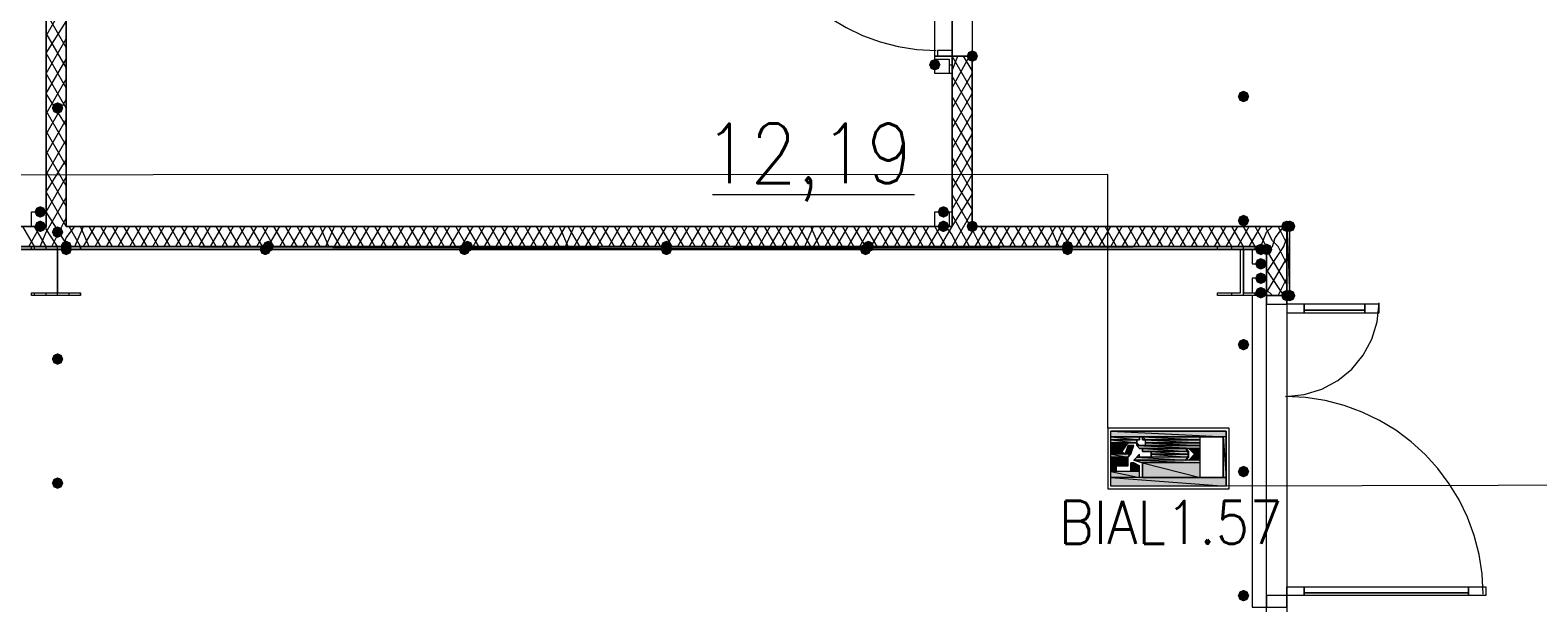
# Model space of a CAD drawing. Header units: millimetres. Extents: x 0 to 420, y 0 to 297.
# Drawn here: x 225.45 to 247.57, y 182.22 to 190.63 of the extents above; entities that cross this region are included whole.
import ezdxf

# ---------------------------------------------------------------- set-up
doc = ezdxf.new("R2010")
doc.units = ezdxf.units.MM
doc.styles.get("Standard").update_dxf_attribs({"font": 'STANDARD'})

msp = doc.modelspace()

# ---------------------------------------------------------------- hatches: boundary and pattern name
for color, points in [(254, [(239.352667, 190.246), (239.327796, 190.186204), (239.268, 190.161333), (239.208204, 190.186204), (239.183333, 190.246), (239.208204, 190.305796), (239.268, 190.330667), (239.327796, 190.305796)]), (7, [(238.802333, 190.119), (238.777462, 190.059204), (238.717667, 190.034333), (238.657871, 190.059204), (238.633, 190.119), (238.657871, 190.178796), (238.717667, 190.203667), (238.777462, 190.178796)]), (7, [(225.933, 189.484), (225.908129, 189.424204), (225.848333, 189.399333), (225.788537, 189.424204), (225.763667, 189.484), (225.788537, 189.543796), (225.848333, 189.568667), (225.908129, 189.543796)]), (7, [(243.332, 189.653333), (243.307129, 189.593537), (243.247333, 189.568667), (243.187537, 189.593537), (243.162667, 189.653333), (243.187537, 189.713129), (243.247333, 189.738), (243.307129, 189.713129)]), (7, [(225.679, 187.96), (225.654129, 187.900204), (225.594333, 187.875333), (225.534538, 187.900204), (225.509667, 187.96), (225.534537, 188.019796), (225.594333, 188.044667), (225.654129, 188.019796)]), (7, [(238.929333, 187.96), (238.904462, 187.900204), (238.844667, 187.875333), (238.784871, 187.900204), (238.76, 187.96), (238.784871, 188.019796), (238.844667, 188.044667), (238.904462, 188.019796)]), (7, [(225.679, 187.748333), (225.654129, 187.688538), (225.594333, 187.663667), (225.534538, 187.688538), (225.509667, 187.748333), (225.534537, 187.808129), (225.594333, 187.833), (225.654129, 187.808129)]), (7, [(238.929333, 187.748333), (238.904462, 187.688538), (238.844667, 187.663667), (238.784871, 187.688538), (238.76, 187.748333), (238.784871, 187.808129), (238.844667, 187.833), (238.904462, 187.808129)]), (254, [(239.352667, 187.748333), (239.327796, 187.688538), (239.268, 187.663667), (239.208204, 187.688538), (239.183333, 187.748333), (239.208204, 187.808129), (239.268, 187.833), (239.327796, 187.808129)]), (254, [(239.352667, 187.748333), (239.327796, 187.688538), (239.268, 187.663667), (239.208204, 187.688538), (239.183333, 187.748333), (239.208204, 187.808129), (239.268, 187.833), (239.327796, 187.808129)]), (7, [(243.332, 187.833), (243.307129, 187.773204), (243.247333, 187.748333), (243.187537, 187.773204), (243.162667, 187.833), (243.187537, 187.892796), (243.247333, 187.917667), (243.307129, 187.892796)]), (254, [(243.967, 187.748333), (243.942129, 187.688538), (243.882333, 187.663667), (243.822538, 187.688538), (243.797667, 187.748333), (243.822537, 187.808129), (243.882333, 187.833), (243.942129, 187.808129)]), (254, [(244.009333, 187.748333), (243.984463, 187.688538), (243.924667, 187.663667), (243.864871, 187.688538), (243.84, 187.748333), (243.864871, 187.808129), (243.924667, 187.833), (243.984462, 187.808129)]), (7, [(225.933, 187.663667), (225.908129, 187.603871), (225.848333, 187.579), (225.788537, 187.603871), (225.763667, 187.663667), (225.788537, 187.723462), (225.848333, 187.748333), (225.908129, 187.723463)]), (254, [(226.06, 187.452), (226.035129, 187.392204), (225.975333, 187.367333), (225.915538, 187.392204), (225.890667, 187.452), (225.915537, 187.511796), (225.975333, 187.536667), (226.035129, 187.511796)]), (254, [(226.06, 187.409667), (226.035129, 187.349871), (225.975333, 187.325), (225.915538, 187.349871), (225.890667, 187.409667), (225.915537, 187.469462), (225.975333, 187.494333), (226.035129, 187.469463)]), (254, [(228.981, 187.409667), (228.956129, 187.349871), (228.896333, 187.325), (228.836538, 187.349871), (228.811667, 187.409667), (228.836537, 187.469462), (228.896333, 187.494333), (228.956129, 187.469463)]), (254, [(229.023333, 187.452), (228.998462, 187.392204), (228.938667, 187.367333), (228.878871, 187.392204), (228.854, 187.452), (228.878871, 187.511796), (228.938667, 187.536667), (228.998462, 187.511796)]), (254, [(231.902, 187.409667), (231.877129, 187.349871), (231.817333, 187.325), (231.757537, 187.349871), (231.732667, 187.409667), (231.757537, 187.469462), (231.817333, 187.494333), (231.877129, 187.469463)]), (254, [(231.944333, 187.452), (231.919463, 187.392204), (231.859667, 187.367333), (231.799871, 187.392204), (231.775, 187.452), (231.799871, 187.511796), (231.859667, 187.536667), (231.919462, 187.511796)]), (254, [(234.865333, 187.452), (234.840462, 187.392204), (234.780667, 187.367333), (234.720871, 187.392204), (234.696, 187.452), (234.720871, 187.511796), (234.780667, 187.536667), (234.840462, 187.511796)]), (254, [(234.865333, 187.409667), (234.840462, 187.349871), (234.780667, 187.325), (234.720871, 187.349871), (234.696, 187.409667), (234.720871, 187.469462), (234.780667, 187.494333), (234.840462, 187.469463)]), (254, [(237.786333, 187.409667), (237.761462, 187.349871), (237.701667, 187.325), (237.641871, 187.349871), (237.617, 187.409667), (237.641871, 187.469462), (237.701667, 187.494333), (237.761462, 187.469463)]), (254, [(237.828667, 187.452), (237.803796, 187.392204), (237.744, 187.367333), (237.684204, 187.392204), (237.659333, 187.452), (237.684204, 187.511796), (237.744, 187.536667), (237.803796, 187.511796)]), (254, [(240.749667, 187.452), (240.724796, 187.392204), (240.665, 187.367333), (240.605204, 187.392204), (240.580333, 187.452), (240.605204, 187.511796), (240.665, 187.536667), (240.724796, 187.511796)]), (254, [(240.749667, 187.409667), (240.724796, 187.349871), (240.665, 187.325), (240.605204, 187.349871), (240.580333, 187.409667), (240.605204, 187.469462), (240.665, 187.494333), (240.724796, 187.469463)]), (7, [(243.586, 187.409667), (243.561129, 187.349871), (243.501333, 187.325), (243.441538, 187.349871), (243.416667, 187.409667), (243.441537, 187.469462), (243.501333, 187.494333), (243.561129, 187.469463)]), (254, [(243.670667, 187.409667), (243.645796, 187.349871), (243.586, 187.325), (243.526204, 187.349871), (243.501333, 187.409667), (243.526204, 187.469462), (243.586, 187.494333), (243.645796, 187.469463)]), (254, [(243.670667, 187.409667), (243.645796, 187.349871), (243.586, 187.325), (243.526204, 187.349871), (243.501333, 187.409667), (243.526204, 187.469462), (243.586, 187.494333), (243.645796, 187.469463)]), (7, [(243.586, 187.198), (243.561129, 187.138204), (243.501333, 187.113333), (243.441538, 187.138204), (243.416667, 187.198), (243.441537, 187.257796), (243.501333, 187.282667), (243.561129, 187.257796)]), (7, [(243.586, 186.986333), (243.561129, 186.926537), (243.501333, 186.901667), (243.441538, 186.926537), (243.416667, 186.986333), (243.441537, 187.046129), (243.501333, 187.071), (243.561129, 187.046129)]), (7, [(243.586, 186.774667), (243.561129, 186.714871), (243.501333, 186.69), (243.441538, 186.714871), (243.416667, 186.774667), (243.441537, 186.834462), (243.501333, 186.859333), (243.561129, 186.834463)]), (254, [(243.967, 186.732333), (243.942129, 186.672537), (243.882333, 186.647667), (243.822538, 186.672537), (243.797667, 186.732333), (243.822537, 186.792129), (243.882333, 186.817), (243.942129, 186.792129)]), (254, [(243.967, 186.732333), (243.942129, 186.672537), (243.882333, 186.647667), (243.822538, 186.672537), (243.797667, 186.732333), (243.822537, 186.792129), (243.882333, 186.817), (243.942129, 186.792129)]), (254, [(244.009333, 186.732333), (243.984463, 186.672537), (243.924667, 186.647667), (243.864871, 186.672537), (243.84, 186.732333), (243.864871, 186.792129), (243.924667, 186.817), (243.984462, 186.792129)]), (7, [(243.332, 186.012667), (243.307129, 185.952871), (243.247333, 185.928), (243.187537, 185.952871), (243.162667, 186.012667), (243.187537, 186.072462), (243.247333, 186.097333), (243.307129, 186.072463)]), (7, [(225.933, 185.801), (225.908129, 185.741204), (225.848333, 185.716333), (225.788537, 185.741204), (225.763667, 185.801), (225.788537, 185.860796), (225.848333, 185.885667), (225.908129, 185.860796)]), (82, [(241.681001, 184.530999), (241.723334, 184.530999)]), (82, [(241.765667, 184.530999), (241.723334, 184.530999)]), (82, [(241.765667, 184.530999), (241.808001, 184.530999)]), (82, [(241.808001, 184.530999), (241.765667, 184.530999)]), (82, [(241.596334, 184.276999), (241.638667, 184.276999)]), (7, [(225.933, 183.980667), (225.908129, 183.920871), (225.848333, 183.896), (225.788537, 183.920871), (225.763667, 183.980667), (225.788537, 184.040462), (225.848333, 184.065333), (225.908129, 184.040463)]), (7, [(243.332, 184.15), (243.307129, 184.090204), (243.247333, 184.065333), (243.187537, 184.090204), (243.162667, 184.15), (243.187537, 184.209796), (243.247333, 184.234667), (243.307129, 184.209796)]), (7, [(243.332, 182.329667), (243.307129, 182.269871), (243.247333, 182.245), (243.187537, 182.269871), (243.162667, 182.329667), (243.187537, 182.389462), (243.247333, 182.414333), (243.307129, 182.389463)])]:
    msp.add_hatch(color=color).paths.add_polyline_path(points, flags=0)
h = msp.add_hatch(color=7)
h.paths.add_polyline_path([(239.268, 190.246), (239.268, 187.748333)], flags=0)
h.paths.add_polyline_path([(239.268, 187.748333), (239.268, 190.246)], flags=0)
h = msp.add_hatch(color=7)
h.paths.add_polyline_path([(243.924667, 187.748333), (243.882333, 187.748333), (243.924667, 186.732333)], flags=0)
h.paths.add_polyline_path([(243.882333, 187.748333), (243.924667, 186.732333), (243.882333, 186.732333)], flags=0)
h = msp.add_hatch(color=7)
h.paths.add_polyline_path([(225.975333, 187.452), (218.609333, 187.452), (225.975333, 187.409667)], flags=0)
h.paths.add_polyline_path([(218.609333, 187.452), (225.975333, 187.409667), (218.609333, 187.409667)], flags=0)
h = msp.add_hatch(color=7)
h.paths.add_polyline_path([(243.586, 187.452), (225.975333, 187.452), (243.586, 187.409667)], flags=0)
h.paths.add_polyline_path([(225.975333, 187.452), (243.586, 187.409667), (225.975333, 187.409667)], flags=0)
h = msp.add_hatch(color=82)
h.paths.add_polyline_path([(242.993334, 184.742666), (241.300001, 184.742666), (242.993334, 184.657999)], flags=0)
h.paths.add_polyline_path([(241.300001, 184.742666), (242.993334, 184.657999), (241.300001, 184.657999)], flags=0)
h = msp.add_hatch(color=82)
h.paths.add_polyline_path([(241.300001, 184.657999), (242.612334, 184.657999)], flags=0)
h.paths.add_polyline_path([(242.612334, 184.657999), (241.300001, 184.657999)], flags=0)
h = msp.add_hatch(color=82)
h.paths.add_polyline_path([(241.300001, 184.657999), (241.765667, 184.657999)], flags=0)
h.paths.add_polyline_path([(241.765667, 184.657999), (241.300001, 184.657999)], flags=0)
h = msp.add_hatch(color=82)
h.paths.add_polyline_path([(241.723334, 184.657999), (241.300001, 184.657999), (241.723334, 184.615666)], flags=0)
h.paths.add_polyline_path([(241.300001, 184.657999), (241.723334, 184.615666), (241.300001, 184.615666)], flags=0)
h = msp.add_hatch(color=82)
h.paths.add_polyline_path([(241.681001, 184.615666), (241.300001, 184.615666)], flags=0)
h.paths.add_polyline_path([(241.681001, 184.615666), (241.300001, 184.615666), (241.723334, 184.615666)], flags=0)
h = msp.add_hatch(color=82)
h.paths.add_polyline_path([(241.300001, 184.615666), (241.681001, 184.615666)], flags=0)
h.paths.add_polyline_path([(241.681001, 184.615666), (241.300001, 184.615666)], flags=0)
h = msp.add_hatch(color=82)
h.paths.add_polyline_path([(241.300001, 184.615666), (241.681001, 184.615666)], flags=0)
h.paths.add_polyline_path([(241.681001, 184.615666), (241.300001, 184.615666)], flags=0)
h.paths.add_polyline_path([(241.681001, 184.615666), (241.300001, 184.615666)], flags=0)
h.paths.add_polyline_path([(241.300001, 184.615666), (241.681001, 184.615666)], flags=0)
h = msp.add_hatch(color=82)
h.paths.add_polyline_path([(241.681001, 184.615666), (241.300001, 184.615666), (241.681001, 184.573333)], flags=0)
h.paths.add_polyline_path([(241.300001, 184.615666), (241.681001, 184.573333), (241.300001, 184.573333)], flags=0)
h = msp.add_hatch(color=82)
h.paths.add_polyline_path([(241.300001, 184.573333), (241.681001, 184.573333)], flags=0)
h.paths.add_polyline_path([(241.681001, 184.573333), (241.300001, 184.573333)], flags=0)
h.paths.add_polyline_path([(241.681001, 184.573333), (241.300001, 184.573333)], flags=0)
h.paths.add_polyline_path([(241.300001, 184.573333), (241.681001, 184.573333)], flags=0)
h = msp.add_hatch(color=82)
h.paths.add_polyline_path([(241.300001, 184.573333), (241.681001, 184.573333)], flags=0)
h.paths.add_polyline_path([(241.681001, 184.573333), (241.300001, 184.573333)], flags=0)
h = msp.add_hatch(color=82)
h.paths.add_polyline_path([(241.554001, 184.573333), (241.300001, 184.573333), (241.469334, 184.446333)], flags=0)
h.paths.add_polyline_path([(241.300001, 184.573333), (241.469334, 184.446333), (241.300001, 184.446333)], flags=0)
h = msp.add_hatch(color=82)
h.paths.add_polyline_path([(241.638667, 184.530999), (241.554001, 184.530999), (241.596334, 184.403999)], flags=0)
h.paths.add_polyline_path([(241.554001, 184.530999), (241.596334, 184.403999), (241.511667, 184.403999)], flags=0)
h = msp.add_hatch(color=82)
h.paths.add_polyline_path([(241.723334, 184.530999), (241.681001, 184.573333)], flags=0)
h.paths.add_polyline_path([(241.681001, 184.573333), (241.723334, 184.530999), (241.681001, 184.530999)], flags=0)
h = msp.add_hatch(color=82)
h.paths.add_polyline_path([(241.681001, 184.573333), (241.681001, 184.530999)], flags=0)
h.paths.add_polyline_path([(241.681001, 184.530999), (241.681001, 184.573333)], flags=0)
h = msp.add_hatch(color=82)
h.paths.add_polyline_path([(241.681001, 184.530999), (241.723334, 184.530999)], flags=0)
h.paths.add_polyline_path([(241.723334, 184.530999), (241.681001, 184.530999)], flags=0)
h = msp.add_hatch(color=82)
h.paths.add_polyline_path([(241.681001, 184.530999), (241.723334, 184.530999)], flags=0)
h.paths.add_polyline_path([(241.723334, 184.530999), (241.681001, 184.530999)], flags=0)
h = msp.add_hatch(color=82)
h.paths.add_polyline_path([(241.681001, 184.530999), (241.723334, 184.530999)], flags=0)
h.paths.add_polyline_path([(241.723334, 184.530999), (241.681001, 184.530999)], flags=0)
h = msp.add_hatch(color=82)
h.paths.add_polyline_path([(242.612334, 184.530999), (241.681001, 184.530999), (242.612334, 184.488666)], flags=0)
h.paths.add_polyline_path([(241.681001, 184.530999), (242.612334, 184.488666), (241.723334, 184.488666)], flags=0)
h = msp.add_hatch(color=82)
h.paths.add_polyline_path([(241.723334, 184.657999), (241.723334, 184.615666)], flags=0)
h.paths.add_polyline_path([(241.723334, 184.615666), (241.723334, 184.657999)], flags=0)
h = msp.add_hatch(color=82)
h.paths.add_polyline_path([(241.765667, 184.657999), (242.612334, 184.657999)], flags=0)
h.paths.add_polyline_path([(242.612334, 184.657999), (241.765667, 184.657999)], flags=0)
h = msp.add_hatch(color=82)
h.paths.add_polyline_path([(241.765667, 184.657999), (242.612334, 184.657999)], flags=0)
h.paths.add_polyline_path([(242.612334, 184.657999), (241.765667, 184.657999)], flags=0)
h = msp.add_hatch(color=82)
h.paths.add_polyline_path([(242.612334, 184.657999), (241.765667, 184.657999), (242.612334, 184.615666)], flags=0)
h.paths.add_polyline_path([(241.765667, 184.657999), (242.612334, 184.615666), (241.765667, 184.615666)], flags=0)
h = msp.add_hatch(color=82)
h.paths.add_polyline_path([(242.612334, 184.530999), (241.808001, 184.530999)], flags=0)
h.paths.add_polyline_path([(241.808001, 184.530999), (242.612334, 184.530999), (241.765667, 184.530999)], flags=0)
h = msp.add_hatch(color=82)
h.paths.add_polyline_path([(241.765667, 184.530999), (242.612334, 184.530999)], flags=0)
h.paths.add_polyline_path([(242.612334, 184.530999), (241.765667, 184.530999)], flags=0)
h = msp.add_hatch(color=82)
h.paths.add_polyline_path([(241.765667, 184.488666), (242.612334, 184.488666)], flags=0)
h.paths.add_polyline_path([(242.612334, 184.488666), (241.765667, 184.488666)], flags=0)
h = msp.add_hatch(color=82)
h.paths.add_polyline_path([(242.400667, 184.488666), (241.765667, 184.488666), (242.443001, 184.446333)], flags=0)
h.paths.add_polyline_path([(241.765667, 184.488666), (242.443001, 184.446333), (241.765667, 184.446333)], flags=0)
h = msp.add_hatch(color=82)
h.paths.add_polyline_path([(241.808001, 184.615666), (242.612334, 184.615666)], flags=0)
h.paths.add_polyline_path([(242.612334, 184.615666), (241.808001, 184.615666)], flags=0)
h = msp.add_hatch(color=82)
h.paths.add_polyline_path([(241.808001, 184.615666), (242.612334, 184.615666)], flags=0)
h.paths.add_polyline_path([(242.612334, 184.615666), (241.808001, 184.615666)], flags=0)
h = msp.add_hatch(color=82)
h.paths.add_polyline_path([(241.808001, 184.615666), (242.612334, 184.615666)], flags=0)
h.paths.add_polyline_path([(242.612334, 184.615666), (241.808001, 184.615666)], flags=0)
h = msp.add_hatch(color=82)
h.paths.add_polyline_path([(242.612334, 184.615666), (241.808001, 184.615666), (242.612334, 184.573333)], flags=0)
h.paths.add_polyline_path([(241.808001, 184.615666), (242.612334, 184.573333), (241.808001, 184.573333)], flags=0)
h = msp.add_hatch(color=82)
h.paths.add_polyline_path([(241.808001, 184.573333), (242.612334, 184.573333)], flags=0)
h.paths.add_polyline_path([(242.612334, 184.573333), (241.808001, 184.573333)], flags=0)
h = msp.add_hatch(color=82)
h.paths.add_polyline_path([(241.808001, 184.573333), (242.612334, 184.573333)], flags=0)
h.paths.add_polyline_path([(242.612334, 184.573333), (241.808001, 184.573333)], flags=0)
h = msp.add_hatch(color=82)
h.paths.add_polyline_path([(241.808001, 184.573333), (242.612334, 184.573333)], flags=0)
h.paths.add_polyline_path([(242.612334, 184.573333), (241.808001, 184.573333)], flags=0)
h = msp.add_hatch(color=82)
h.paths.add_polyline_path([(241.808001, 184.573333), (242.612334, 184.573333)], flags=0)
h.paths.add_polyline_path([(242.612334, 184.573333), (241.808001, 184.573333)], flags=0)
h = msp.add_hatch(color=82)
h.paths.add_polyline_path([(241.808001, 184.573333), (242.612334, 184.573333)], flags=0)
h.paths.add_polyline_path([(242.612334, 184.573333), (241.808001, 184.573333)], flags=0)
h = msp.add_hatch(color=82)
h.paths.add_polyline_path([(242.612334, 184.573333), (241.808001, 184.573333), (242.612334, 184.530999)], flags=0)
h.paths.add_polyline_path([(241.808001, 184.573333), (242.612334, 184.530999), (241.808001, 184.530999)], flags=0)
h = msp.add_hatch(color=82)
h.paths.add_polyline_path([(241.808001, 184.530999), (242.612334, 184.530999)], flags=0)
h.paths.add_polyline_path([(242.612334, 184.530999), (241.808001, 184.530999)], flags=0)
h = msp.add_hatch(color=82)
h.paths.add_polyline_path([(241.808001, 184.530999), (242.612334, 184.530999)], flags=0)
h.paths.add_polyline_path([(242.612334, 184.530999), (241.808001, 184.530999)], flags=0)
h = msp.add_hatch(color=82)
h.paths.add_polyline_path([(241.808001, 184.530999), (242.612334, 184.530999)], flags=0)
h.paths.add_polyline_path([(242.612334, 184.530999), (241.808001, 184.530999)], flags=0)
h = msp.add_hatch(color=82)
h.paths.add_polyline_path([(242.612334, 184.488666), (242.443001, 184.488666), (242.612334, 184.403999)], flags=0)
h.paths.add_polyline_path([(242.443001, 184.488666), (242.612334, 184.403999), (242.527667, 184.403999)], flags=0)
h = msp.add_hatch(color=82)
h.paths.add_polyline_path([(242.993334, 184.657999), (242.951001, 184.657999), (242.993334, 184.065333)], flags=0)
h.paths.add_polyline_path([(242.951001, 184.657999), (242.993334, 184.065333), (242.951001, 184.065333)], flags=0)
h = msp.add_hatch(color=82)
h.paths.add_polyline_path([(241.469334, 184.446333), (241.300001, 184.446333), (241.511667, 184.403999)], flags=0)
h.paths.add_polyline_path([(241.300001, 184.446333), (241.511667, 184.403999), (241.300001, 184.403999)], flags=0)
h = msp.add_hatch(color=82)
h.paths.add_polyline_path([(241.596334, 184.403999), (241.300001, 184.403999), (241.554001, 184.361666)], flags=0)
h.paths.add_polyline_path([(241.300001, 184.403999), (241.554001, 184.361666), (241.300001, 184.361666)], flags=0)
h = msp.add_hatch(color=82)
h.paths.add_polyline_path([(241.554001, 184.361666), (241.300001, 184.361666), (241.554001, 184.234666)], flags=0)
h.paths.add_polyline_path([(241.300001, 184.361666), (241.554001, 184.234666), (241.300001, 184.234666)], flags=0)
h = msp.add_hatch(color=82)
h.paths.add_polyline_path([(241.638667, 184.276999), (241.596334, 184.276999), (241.723334, 184.234666)], flags=0)
h.paths.add_polyline_path([(241.596334, 184.276999), (241.723334, 184.234666), (241.596334, 184.234666)], flags=0)
h = msp.add_hatch(color=82)
h.paths.add_polyline_path([(242.443001, 184.361666), (241.681001, 184.361666), (242.400667, 184.319333)], flags=0)
h.paths.add_polyline_path([(241.681001, 184.361666), (242.400667, 184.319333), (241.638667, 184.319333)], flags=0)
h = msp.add_hatch(color=82)
h.paths.add_polyline_path([(242.612334, 184.319333), (241.638667, 184.319333), (242.612334, 184.276999)], flags=0)
h.paths.add_polyline_path([(241.638667, 184.319333), (242.612334, 184.276999), (241.765667, 184.276999)], flags=0)
h = msp.add_hatch(color=82)
h.paths.add_polyline_path([(242.612334, 184.276999), (241.765667, 184.276999), (242.612334, 184.065333)], flags=0)
h.paths.add_polyline_path([(241.765667, 184.276999), (242.612334, 184.065333), (241.765667, 184.065333)], flags=0)
h = msp.add_hatch(color=82)
h.paths.add_polyline_path([(242.443001, 184.446333), (241.892667, 184.446333), (242.443001, 184.403999)], flags=0)
h.paths.add_polyline_path([(241.892667, 184.446333), (242.443001, 184.403999), (241.892667, 184.403999)], flags=0)
h = msp.add_hatch(color=82)
h.paths.add_polyline_path([(241.892667, 184.403999), (241.935001, 184.403999)], flags=0)
h.paths.add_polyline_path([(241.935001, 184.403999), (241.892667, 184.403999)], flags=0)
h = msp.add_hatch(color=82)
h.paths.add_polyline_path([(242.443001, 184.403999), (241.892667, 184.403999), (242.443001, 184.361666)], flags=0)
h.paths.add_polyline_path([(241.892667, 184.403999), (242.443001, 184.361666), (241.892667, 184.361666)], flags=0)
h = msp.add_hatch(color=82)
h.paths.add_polyline_path([(242.612334, 184.403999), (242.527667, 184.403999), (242.612334, 184.319333)], flags=0)
h.paths.add_polyline_path([(242.527667, 184.403999), (242.612334, 184.319333), (242.443001, 184.319333)], flags=0)
h = msp.add_hatch(color=82)
h.paths.add_polyline_path([(241.384667, 184.234666), (241.300001, 184.234666), (241.384667, 184.149999)], flags=0)
h.paths.add_polyline_path([(241.300001, 184.234666), (241.384667, 184.149999), (241.300001, 184.149999)], flags=0)
h = msp.add_hatch(color=82)
h.paths.add_polyline_path([(241.723334, 184.149999), (241.300001, 184.149999), (241.723334, 184.065333)], flags=0)
h.paths.add_polyline_path([(241.300001, 184.149999), (241.723334, 184.065333), (241.300001, 184.065333)], flags=0)
h = msp.add_hatch(color=82)
h.paths.add_polyline_path([(242.993334, 184.065333), (241.300001, 184.065333), (242.993334, 183.938333)], flags=0)
h.paths.add_polyline_path([(241.300001, 184.065333), (242.993334, 183.938333), (241.300001, 183.938333)], flags=0)
h = msp.add_hatch(color=82)
h.paths.add_polyline_path([(241.723334, 184.234666), (241.596334, 184.234666), (241.723334, 184.149999)], flags=0)
h.paths.add_polyline_path([(241.596334, 184.234666), (241.723334, 184.149999), (241.596334, 184.149999)], flags=0)
h = msp.add_hatch(color=82)
h.paths.add_polyline_path([(241.765667, 184.065333), (242.993334, 184.065333)], flags=0)
h.paths.add_polyline_path([(242.993334, 184.065333), (241.765667, 184.065333)], flags=0)

# ---------------------------------------------------------------- linework, layer by layer
at = {"color": 43, "lineweight": 0}
msp.add_lwpolyline([(208.576333, 187.748333), (225.679, 187.748333), (225.679, 222.25), (208.576333, 222.25)], close=True, dxfattribs=at)
at = {"color": 7, "lineweight": 0}
for points in [[(225.975333, 187.748333), (225.975333, 204.131333), (225.679, 204.131333), (225.679, 187.748333)], [(235.966, 193.1035), (235.980316, 192.819991), (236.022334, 192.544673), (236.09066, 192.278939), (236.183901, 192.024182), (236.300663, 191.781796), (236.439552, 191.553176), (236.599176, 191.339714), (236.778139, 191.142805), (236.975048, 190.963842), (237.188509, 190.804219), (237.41713, 190.66533), (237.659515, 190.548568), (237.914272, 190.455326), (238.180006, 190.387), (238.455325, 190.344982), (238.738833, 190.330667)], [(238.844667, 190.246), (238.717667, 190.246), (238.717667, 191.685333)], [(238.971667, 191.685333), (238.971667, 190.246), (238.844667, 190.246)], [(225.679, 190.542333), (225.975333, 191.050333)], [(225.975333, 190.373), (225.679, 190.881)], [(225.679, 190.288333), (225.975333, 190.754)], [(225.975333, 190.076667), (225.679, 190.584667)], [(225.679, 189.992), (225.975333, 190.5)], [(225.975333, 189.780333), (225.679, 190.288333)], [(238.971667, 190.034333), (239.056333, 190.246)], [(238.971667, 189.780333), (239.225667, 190.246)], [(239.268, 189.738), (238.971667, 190.246)], [(238.971667, 190.246), (239.268, 190.246)], [(239.268, 190.246), (238.971667, 190.246)], [(238.971667, 190.246), (238.971667, 187.748333)], [(239.268, 190.034333), (239.141, 190.246)], [(239.268, 190.246), (239.268, 187.748333), (239.268, 190.246), (239.268, 187.748333)], [(239.268, 187.748333), (239.268, 190.246)], [(225.679, 189.695667), (225.975333, 190.203667)], [(238.929333, 190.119), (238.971667, 190.119)], [(225.975333, 189.484), (225.679, 189.992)], [(225.679, 189.399333), (225.975333, 189.907333)], [(238.971667, 189.484), (239.268, 189.992)], [(239.268, 189.441667), (238.971667, 189.949667)], [(225.975333, 189.23), (225.679, 189.695667)], [(225.679, 189.103), (225.975333, 189.611)], [(238.971667, 189.187667), (239.268, 189.695667)], [(239.268, 189.145333), (238.971667, 189.653333)], [(225.975333, 188.933667), (225.679, 189.441667)], [(238.971667, 188.891333), (239.268, 189.399333)], [(239.268, 188.849), (238.971667, 189.357)], [(225.679, 188.806667), (225.975333, 189.314667)], [(225.975333, 188.637333), (225.679, 189.145333)], [(225.679, 188.510333), (225.975333, 189.018333)], [(238.971667, 188.595), (239.268, 189.103)], [(239.268, 188.552667), (238.971667, 189.060667)], [(225.975333, 188.341), (225.679, 188.849)], [(225.679, 188.256333), (225.975333, 188.722)], [(238.971667, 188.298667), (239.268, 188.806667)], [(239.268, 188.256333), (238.971667, 188.764333)], [(225.975333, 188.044667), (225.679, 188.552667)], [(225.679, 187.96), (225.975333, 188.468)], [(238.971667, 188.002333), (239.268, 188.510333)], [(239.268, 188.002333), (238.971667, 188.468)], [(225.975333, 187.748333), (225.679, 188.256333)], [(225.679, 187.663667), (225.975333, 188.171667)], [(235.458, 188.214), (238.421333, 188.214)], [(238.971667, 187.748333), (239.268, 188.214)], [(239.268, 187.706), (238.971667, 188.214)], [(225.975333, 187.494333), (225.679, 187.96)], [(225.763667, 187.452), (225.975333, 187.875333)], [(238.971667, 187.452), (239.268, 187.96)], [(239.225667, 187.452), (238.971667, 187.917667)], [(225.679, 187.748333), (218.609333, 187.748333)], [(225.509667, 187.452), (225.340333, 187.748333)], [(225.425, 187.452), (225.594333, 187.748333)], [(225.679, 187.452), (225.509667, 187.748333)], [(225.594333, 187.452), (225.679, 187.663667)], [(225.679, 187.706), (225.679, 187.748333)], [(225.848333, 187.452), (225.679, 187.706)], [(225.933, 187.452), (225.975333, 187.579)], [(225.975333, 187.579), (226.102333, 187.748333)], [(238.971667, 187.748333), (225.975333, 187.748333)], [(226.187, 187.452), (226.017667, 187.748333)], [(226.102333, 187.452), (226.229333, 187.748333)], [(226.314, 187.452), (226.187, 187.748333)], [(226.229333, 187.452), (226.398667, 187.748333)], [(226.483333, 187.452), (226.314, 187.748333)], [(226.398667, 187.452), (226.568, 187.748333)], [(226.652667, 187.452), (226.483333, 187.748333)], [(226.568, 187.452), (226.737333, 187.748333)], [(226.822, 187.452), (226.652667, 187.748333)], [(226.737333, 187.452), (226.906667, 187.748333)], [(226.991333, 187.452), (226.822, 187.748333)], [(226.906667, 187.452), (227.076, 187.748333)], [(227.160667, 187.452), (226.991333, 187.748333)], [(227.076, 187.452), (227.245333, 187.748333)], [(227.33, 187.452), (227.160667, 187.748333)], [(227.245333, 187.452), (227.414667, 187.748333)], [(227.499333, 187.452), (227.33, 187.748333)], [(227.414667, 187.452), (227.584, 187.748333)], [(227.668667, 187.452), (227.499333, 187.748333)], [(227.584, 187.452), (227.753333, 187.748333)], [(227.838, 187.452), (227.668667, 187.748333)], [(227.753333, 187.452), (227.922667, 187.748333)], [(228.007333, 187.452), (227.838, 187.748333)], [(227.922667, 187.452), (228.092, 187.748333)], [(228.176667, 187.452), (228.007333, 187.748333)], [(228.092, 187.452), (228.261333, 187.748333)], [(228.346, 187.452), (228.176667, 187.748333)], [(228.261333, 187.452), (228.430667, 187.748333)], [(228.515333, 187.452), (228.346, 187.748333)], [(228.430667, 187.452), (228.6, 187.748333)], [(228.684667, 187.452), (228.515333, 187.748333)], [(228.6, 187.452), (228.769333, 187.748333)], [(228.854, 187.452), (228.684667, 187.748333)], [(228.769333, 187.452), (228.938667, 187.748333)], [(229.023333, 187.452), (228.854, 187.748333)], [(228.938667, 187.452), (229.108, 187.748333)], [(229.192667, 187.452), (229.023333, 187.748333)], [(229.108, 187.452), (229.277333, 187.748333)], [(229.362, 187.452), (229.192667, 187.748333)], [(229.277333, 187.452), (229.446667, 187.748333)], [(229.531333, 187.452), (229.362, 187.748333)], [(229.446667, 187.452), (229.616, 187.748333)], [(229.700667, 187.452), (229.531333, 187.748333)], [(229.616, 187.452), (229.785333, 187.748333)], [(229.827667, 187.452), (229.700667, 187.748333)], [(229.785333, 187.452), (229.912333, 187.748333)], [(229.997, 187.452), (229.827667, 187.748333)], [(229.912333, 187.452), (230.081667, 187.748333)], [(230.166333, 187.452), (229.997, 187.748333)], [(230.081667, 187.452), (230.251, 187.748333)], [(230.335667, 187.452), (230.166333, 187.748333)], [(230.251, 187.452), (230.420333, 187.748333)], [(230.505, 187.452), (230.335667, 187.748333)], [(230.420333, 187.452), (230.589667, 187.748333)], [(230.674333, 187.452), (230.505, 187.748333)], [(230.589667, 187.452), (230.759, 187.748333)], [(230.843667, 187.452), (230.674333, 187.748333)], [(230.759, 187.452), (230.928333, 187.748333)], [(231.013, 187.452), (230.843667, 187.748333)], [(230.928333, 187.452), (231.097667, 187.748333)], [(231.182333, 187.452), (231.013, 187.748333)], [(231.097667, 187.452), (231.267, 187.748333)], [(231.351667, 187.452), (231.182333, 187.748333)], [(231.267, 187.452), (231.436333, 187.748333)], [(231.521, 187.452), (231.351667, 187.748333)], [(231.436333, 187.452), (231.605667, 187.748333)], [(231.690333, 187.452), (231.521, 187.748333)], [(231.605667, 187.452), (231.775, 187.748333)], [(231.859667, 187.452), (231.690333, 187.748333)], [(231.775, 187.452), (231.944333, 187.748333)], [(232.029, 187.452), (231.859667, 187.748333)], [(231.944333, 187.452), (232.113667, 187.748333)], [(232.198333, 187.452), (232.029, 187.748333)], [(232.113667, 187.452), (232.283, 187.748333)], [(232.367667, 187.452), (232.198333, 187.748333)], [(232.283, 187.452), (232.452333, 187.748333)], [(232.537, 187.452), (232.367667, 187.748333)], [(232.452333, 187.452), (232.621667, 187.748333)], [(232.706333, 187.452), (232.537, 187.748333)], [(232.621667, 187.452), (232.791, 187.748333)], [(232.875667, 187.452), (232.706333, 187.748333)], [(232.791, 187.452), (232.960333, 187.748333)], [(233.045, 187.452), (232.875667, 187.748333)], [(232.960333, 187.452), (233.129667, 187.748333)], [(233.214333, 187.452), (233.045, 187.748333)], [(233.129667, 187.452), (233.299, 187.748333)], [(233.341333, 187.452), (233.214333, 187.748333)], [(233.299, 187.452), (233.426, 187.748333)], [(233.510667, 187.452), (233.341333, 187.748333)], [(233.426, 187.452), (233.595333, 187.748333)], [(233.68, 187.452), (233.510667, 187.748333)], [(233.595333, 187.452), (233.764667, 187.748333)], [(233.849333, 187.452), (233.68, 187.748333)], [(233.764667, 187.452), (233.934, 187.748333)], [(234.018667, 187.452), (233.849333, 187.748333)], [(233.934, 187.452), (234.103333, 187.748333)], [(234.188, 187.452), (234.018667, 187.748333)], [(234.103333, 187.452), (234.272667, 187.748333)], [(234.357333, 187.452), (234.188, 187.748333)], [(234.272667, 187.452), (234.442, 187.748333)], [(234.526667, 187.452), (234.357333, 187.748333)], [(234.442, 187.452), (234.611333, 187.748333)], [(234.696, 187.452), (234.526667, 187.748333)], [(234.611333, 187.452), (234.780667, 187.748333)], [(234.865333, 187.452), (234.696, 187.748333)], [(234.780667, 187.452), (234.95, 187.748333)], [(235.034667, 187.452), (234.865333, 187.748333)], [(234.95, 187.452), (235.119333, 187.748333)], [(235.204, 187.452), (235.034667, 187.748333)], [(235.119333, 187.452), (235.288667, 187.748333)], [(235.373333, 187.452), (235.204, 187.748333)], [(235.288667, 187.452), (235.458, 187.748333)], [(235.542667, 187.452), (235.373333, 187.748333)], [(235.458, 187.452), (235.627333, 187.748333)], [(235.712, 187.452), (235.542667, 187.748333)], [(235.627333, 187.452), (235.796667, 187.748333)], [(235.881333, 187.452), (235.712, 187.748333)], [(235.796667, 187.452), (235.966, 187.748333)], [(236.050667, 187.452), (235.881333, 187.748333)], [(235.966, 187.452), (236.135333, 187.748333)], [(236.22, 187.452), (236.050667, 187.748333)], [(236.135333, 187.452), (236.304667, 187.748333)], [(236.389333, 187.452), (236.22, 187.748333)], [(236.304667, 187.452), (236.474, 187.748333)], [(236.558667, 187.452), (236.389333, 187.748333)], [(236.474, 187.452), (236.643333, 187.748333)], [(236.728, 187.452), (236.558667, 187.748333)], [(236.643333, 187.452), (236.812667, 187.748333)], [(236.897333, 187.452), (236.728, 187.748333)], [(236.812667, 187.452), (236.939667, 187.748333)], [(237.024333, 187.452), (236.897333, 187.748333)], [(236.939667, 187.452), (237.109, 187.748333)], [(237.193667, 187.452), (237.024333, 187.748333)], [(237.109, 187.452), (237.278333, 187.748333)], [(237.363, 187.452), (237.193667, 187.748333)], [(237.278333, 187.452), (237.447667, 187.748333)], [(237.532333, 187.452), (237.363, 187.748333)], [(237.447667, 187.452), (237.617, 187.748333)], [(237.701667, 187.452), (237.532333, 187.748333)], [(237.617, 187.452), (237.786333, 187.748333)], [(237.871, 187.452), (237.701667, 187.748333)], [(237.786333, 187.452), (237.955667, 187.748333)], [(238.040333, 187.452), (237.871, 187.748333)], [(237.955667, 187.452), (238.125, 187.748333)], [(238.209667, 187.452), (238.040333, 187.748333)], [(238.125, 187.452), (238.294333, 187.748333)], [(238.379, 187.452), (238.209667, 187.748333)], [(238.294333, 187.452), (238.463667, 187.748333)], [(238.548333, 187.452), (238.379, 187.748333)], [(238.463667, 187.452), (238.633, 187.748333)], [(238.717667, 187.452), (238.548333, 187.748333)], [(238.633, 187.452), (238.802333, 187.748333)], [(238.887, 187.452), (238.717667, 187.748333)], [(238.802333, 187.452), (238.971667, 187.748333)], [(238.971667, 187.621333), (238.887, 187.748333)], [(239.056333, 187.452), (238.971667, 187.621333)], [(239.141, 187.452), (239.268, 187.663667)], [(239.268, 187.663667), (239.310333, 187.748333)], [(243.586, 187.748333), (239.268, 187.748333)], [(239.395, 187.452), (239.268, 187.706)], [(239.310333, 187.452), (239.479667, 187.748333)], [(239.564333, 187.452), (239.395, 187.748333)], [(239.479667, 187.452), (239.649, 187.748333)], [(239.733667, 187.452), (239.564333, 187.748333)], [(239.649, 187.452), (239.818333, 187.748333)], [(239.903, 187.452), (239.733667, 187.748333)], [(239.818333, 187.452), (239.987667, 187.748333)], [(240.072333, 187.452), (239.903, 187.748333)], [(239.987667, 187.452), (240.157, 187.748333)], [(240.241667, 187.452), (240.072333, 187.748333)], [(240.157, 187.452), (240.326333, 187.748333)], [(240.411, 187.452), (240.241667, 187.748333)], [(240.326333, 187.452), (240.495667, 187.748333)], [(240.538, 187.452), (240.411, 187.748333)], [(240.495667, 187.452), (240.622667, 187.748333)], [(240.707333, 187.452), (240.538, 187.748333)], [(240.622667, 187.452), (240.792, 187.748333)], [(240.876667, 187.452), (240.707333, 187.748333)], [(240.792, 187.452), (240.961333, 187.748333)], [(241.046, 187.452), (240.876667, 187.748333)], [(240.961333, 187.452), (241.130667, 187.748333)], [(241.215333, 187.452), (241.046, 187.748333)], [(241.130667, 187.452), (241.3, 187.748333)], [(241.384667, 187.452), (241.215333, 187.748333)], [(241.3, 187.452), (241.469333, 187.748333)], [(241.554, 187.452), (241.384667, 187.748333)], [(241.469333, 187.452), (241.638667, 187.748333)], [(241.723333, 187.452), (241.554, 187.748333)], [(241.638667, 187.452), (241.808, 187.748333)], [(241.892667, 187.452), (241.723333, 187.748333)], [(241.808, 187.452), (241.977333, 187.748333)], [(242.062, 187.452), (241.892667, 187.748333)], [(241.977333, 187.452), (242.146667, 187.748333)], [(242.231333, 187.452), (242.062, 187.748333)], [(242.146667, 187.452), (242.316, 187.748333)], [(242.400667, 187.452), (242.231333, 187.748333)], [(242.316, 187.452), (242.485333, 187.748333)], [(242.57, 187.452), (242.400667, 187.748333)], [(242.485333, 187.452), (242.654667, 187.748333)], [(242.739333, 187.452), (242.57, 187.748333)], [(242.654667, 187.452), (242.824, 187.748333)], [(242.908667, 187.452), (242.739333, 187.748333)], [(242.824, 187.452), (242.993333, 187.748333)], [(243.078, 187.452), (242.908667, 187.748333)], [(242.993333, 187.452), (243.162667, 187.748333)], [(243.247333, 187.452), (243.078, 187.748333)], [(243.162667, 187.452), (243.332, 187.748333)], [(243.416667, 187.452), (243.247333, 187.748333)], [(243.332, 187.452), (243.501333, 187.748333)], [(243.586, 187.452), (243.416667, 187.748333)], [(243.501333, 187.452), (243.586, 187.663667)], [(243.586, 187.663667), (243.670667, 187.748333)], [(243.586, 187.706), (243.586, 187.748333)], [(243.882333, 187.748333), (243.586, 187.748333)], [(243.670667, 187.536667), (243.586, 187.706)], [(243.670667, 187.452), (243.713, 187.579)], [(243.713, 187.579), (243.84, 187.748333)], [(243.797667, 187.663667), (243.755333, 187.748333)], [(243.882333, 187.494333), (243.797667, 187.663667)], [(243.84, 187.452), (243.882333, 187.579)], [(243.882333, 187.748333), (243.882333, 186.732333), (243.882333, 187.748333), (243.924667, 186.732333)], [(243.882333, 186.732333), (243.882333, 187.748333)], [(225.975333, 187.409667), (218.609333, 187.409667), (225.975333, 187.452), (218.609333, 187.452)], [(218.609333, 187.452), (225.679, 187.452)], [(225.509667, 187.409667), (225.509667, 187.452)], [(225.679, 187.409667), (225.679, 187.452)], [(225.679, 187.452), (225.975333, 187.452)], [(225.848333, 186.732333), (225.848333, 187.452)], [(226.017667, 187.452), (225.975333, 187.494333)], [(243.586, 187.409667), (225.975333, 187.409667), (243.586, 187.452), (225.975333, 187.452)], [(225.975333, 187.452), (238.971667, 187.452)], [(226.017667, 187.409667), (226.017667, 187.452)], [(226.187, 187.409667), (226.187, 187.452)], [(238.971667, 187.452), (239.268, 187.452)], [(239.268, 187.452), (243.586, 187.452)], [(242.866333, 187.409667), (242.866333, 187.452)], [(243.078, 187.409667), (243.078, 187.452)], [(243.247333, 186.732333), (243.247333, 187.452)], [(243.416667, 187.409667), (243.416667, 187.452)], [(243.586, 187.367333), (243.670667, 187.452)], [(243.586, 187.071), (243.84, 187.452)], [(243.586, 187.409667), (243.586, 187.452)], [(243.586, 187.452), (243.586, 186.732333)], [(243.882333, 186.901667), (243.586, 187.409667)], [(243.755333, 187.452), (243.670667, 187.536667)], [(243.882333, 187.198), (243.755333, 187.452)], [(243.586, 186.774667), (243.882333, 187.282667)], [(243.84, 186.732333), (243.586, 187.113333)], [(243.755333, 186.732333), (243.882333, 186.986333)], [(225.509667, 186.732333), (225.509667, 186.774667)], [(225.679, 186.732333), (225.679, 186.774667)], [(226.017667, 186.732333), (226.017667, 186.774667)], [(226.187, 186.732333), (226.187, 186.774667)], [(242.866333, 186.732333), (242.866333, 186.774667)], [(243.078, 186.732333), (243.078, 186.774667)], [(243.501333, 186.732333), (243.374333, 186.732333), (243.374333, 184.446333)], [(243.416667, 186.732333), (243.416667, 186.774667)], [(243.586, 184.446333), (243.586, 186.732333), (243.501333, 186.732333)], [(243.670667, 186.732333), (243.586, 186.817)], [(243.586, 186.732333), (243.586, 186.774667)], [(243.882333, 186.732333), (243.586, 186.732333)], [(243.861167, 185.250667), (244.138442, 185.278619), (244.396699, 185.358788), (244.630403, 185.48564), (244.834024, 185.653643), (245.002026, 185.857263), (245.128879, 186.090968), (245.209048, 186.349225), (245.237, 186.6265)], [(245.025333, 186.520667), (244.136333, 186.520667)], [(246.761, 182.350833), (246.746029, 182.647328), (246.702087, 182.935257), (246.630631, 183.213163), (246.53312, 183.479588), (246.41101, 183.733075), (246.26576, 183.972167), (246.098826, 184.195405), (245.911666, 184.401333), (245.705739, 184.588492), (245.4825, 184.755426), (245.243409, 184.900677), (244.989922, 185.022786), (244.723496, 185.120298), (244.44559, 185.191753), (244.157661, 185.235695), (243.861167, 185.250667)], [(243.374333, 184.446333), (243.374333, 182.160333), (243.501333, 182.160333)], [(243.501333, 182.160333), (243.586, 182.160333), (243.586, 184.446333)], [(246.549333, 182.372), (244.136333, 182.372)]]:
    msp.add_lwpolyline(points, dxfattribs=at)
at = {"color": 8, "lineweight": 0}
for points in [[(239.268, 203.835), (239.268, 187.748333), (243.882333, 187.748333), (243.882333, 181.948667), (259.969, 181.948667), (259.969, 191.219667), (243.586, 191.219667), (243.586, 203.835)], [(122.131667, 187.452), (122.131667, 140.377333), (243.586, 140.377333), (243.586, 187.452)]]:
    msp.add_lwpolyline(points, close=True, dxfattribs=at)
at = {"color": 152, "lineweight": 0}
msp.add_lwpolyline([(238.971667, 195.664667), (225.975333, 195.664667), (225.975333, 187.748333), (238.971667, 187.748333)], close=True, dxfattribs=at)
at = {"color": 7, "lineweight": 0}
for points in [[(238.717667, 189.992), (238.717667, 190.203667), (238.929333, 190.203667), (238.929333, 189.992), (238.717667, 189.992), (238.717667, 190.246), (238.971667, 190.246), (238.971667, 189.992)], [(238.971667, 190.330667), (238.887, 190.330667), (238.76, 190.330667), (238.76, 190.246), (238.971667, 190.246)], [(239.268, 190.246), (239.268, 187.748333)], [(239.268, 187.748333), (239.268, 190.246)], [(239.268, 190.246), (239.268, 187.748333)], [(239.268, 190.246), (239.268, 187.748333)], [(225.679, 187.748333), (225.467333, 187.748333), (225.467333, 187.96), (225.679, 187.96), (225.679, 187.748333), (225.467333, 187.748333), (225.467333, 187.96), (225.679, 187.96)], [(238.717667, 187.96), (238.929333, 187.96), (238.929333, 187.748333), (238.717667, 187.748333), (238.717667, 187.96), (238.971667, 187.96), (238.971667, 187.748333), (238.717667, 187.748333)], [(243.924667, 187.748333), (243.882333, 187.748333), (243.924667, 186.732333)], [(243.882333, 187.748333), (243.924667, 186.732333), (243.882333, 186.732333)], [(243.882333, 187.748333), (243.882333, 186.732333), (243.924667, 186.732333), (243.924667, 187.748333)], [(243.882333, 187.748333), (243.882333, 186.732333), (243.924667, 186.732333), (243.924667, 187.748333)], [(225.975333, 187.452), (218.609333, 187.452), (225.975333, 187.409667)], [(218.609333, 187.452), (225.975333, 187.409667), (218.609333, 187.409667)], [(218.609333, 187.409667), (225.975333, 187.409667), (225.975333, 187.452), (218.609333, 187.452)], [(218.609333, 187.409667), (225.975333, 187.409667), (225.975333, 187.452), (218.609333, 187.452)], [(226.187, 186.732333), (225.467333, 186.732333), (225.467333, 186.774667), (225.848333, 186.774667), (225.848333, 187.409667), (225.467333, 187.409667), (225.467333, 187.452), (226.187, 187.452), (226.187, 187.409667), (225.848333, 187.409667), (225.848333, 186.774667), (226.187, 186.774667)], [(243.586, 187.452), (225.975333, 187.452), (243.586, 187.409667)], [(225.975333, 187.452), (243.586, 187.409667), (225.975333, 187.409667)], [(225.975333, 187.409667), (243.586, 187.409667), (243.586, 187.452), (225.975333, 187.452)], [(225.975333, 187.409667), (243.586, 187.409667), (243.586, 187.452), (225.975333, 187.452)], [(243.586, 186.732333), (242.866333, 186.732333), (242.866333, 186.774667), (243.205, 186.774667), (243.205, 187.409667), (242.866333, 187.409667), (242.866333, 187.452), (243.586, 187.452), (243.586, 187.409667), (243.247333, 187.409667), (243.247333, 186.774667), (243.586, 186.774667)], [(243.586, 187.409667), (243.374333, 187.409667), (243.374333, 187.198), (243.586, 187.198), (243.586, 187.409667), (243.374333, 187.409667), (243.374333, 187.198), (243.586, 187.198)], [(243.586, 186.986333), (243.374333, 186.986333), (243.374333, 186.774667), (243.586, 186.774667), (243.586, 186.986333), (243.374333, 186.986333), (243.374333, 186.774667), (243.586, 186.774667)], [(243.586, 186.605333), (243.882333, 186.605333), (243.882333, 186.732333), (243.586, 186.732333)], [(243.586, 186.732333), (243.882333, 186.732333)], [(243.882333, 186.478333), (244.136333, 186.478333), (244.136333, 186.605333), (243.882333, 186.605333)], [(245.025333, 186.605333), (244.136333, 186.605333), (244.136333, 186.520667), (245.025333, 186.520667)], [(245.025333, 186.520667), (244.136333, 186.520667), (244.136333, 186.478333), (245.025333, 186.478333)], [(245.237, 186.605333), (245.025333, 186.605333), (245.025333, 186.478333), (245.237, 186.478333)], [(243.586, 182.160333), (243.882333, 182.160333), (243.882333, 182.329667), (243.586, 182.329667)], [(243.882333, 182.456667), (244.136333, 182.456667), (244.136333, 182.329667), (243.882333, 182.329667)], [(246.549333, 182.372), (244.136333, 182.372), (244.136333, 182.456667), (246.549333, 182.456667)], [(246.549333, 182.329667), (244.136333, 182.329667), (244.136333, 182.372), (246.549333, 182.372)], [(246.803333, 182.329667), (246.549333, 182.329667), (246.549333, 182.456667), (246.803333, 182.456667)]]:
    msp.add_lwpolyline(points, close=True, dxfattribs=at)
at = {"color": 5, "lineweight": 0}
for points in [[(241.257667, 184.784999), (241.257667, 188.510333), (129.201334, 188.467999)], [(260.942667, 183.980667), (242.993333, 183.938333)]]:
    msp.add_lwpolyline(points, dxfattribs=at)
at = {"color": 92, "lineweight": 0}
msp.add_lwpolyline([(243.035667, 184.784999), (241.257667, 184.784999), (241.257667, 183.895999), (243.035667, 183.895999)], close=True, dxfattribs=at)
at = {"color": 82, "lineweight": 0}
for points in [[(242.993334, 184.742666), (241.300001, 184.742666), (242.993334, 184.657999)], [(241.300001, 184.742666), (242.993334, 184.657999), (241.300001, 184.657999)], [(241.300001, 184.742666), (242.993334, 184.742666), (242.993334, 183.938333), (241.300001, 183.938333)], [(241.300001, 184.657999), (242.612334, 184.657999)], [(242.612334, 184.657999), (241.300001, 184.657999)], [(241.300001, 184.657999), (241.765667, 184.657999)], [(241.765667, 184.657999), (241.300001, 184.657999)], [(241.300001, 184.657999), (241.723334, 184.657999)], [(241.723334, 184.657999), (241.300001, 184.657999)], [(241.723334, 184.657999), (241.300001, 184.657999)], [(241.300001, 184.657999), (241.723334, 184.657999)], [(241.723334, 184.657999), (241.300001, 184.657999)], [(241.723334, 184.657999), (241.300001, 184.657999), (241.765667, 184.657999)], [(241.300001, 184.657999), (241.723334, 184.657999)], [(241.723334, 184.657999), (241.300001, 184.657999)], [(241.723334, 184.657999), (241.300001, 184.657999), (241.723334, 184.615666)], [(241.300001, 184.657999), (241.723334, 184.615666), (241.300001, 184.615666)], [(241.681001, 184.615666), (241.300001, 184.615666)], [(241.681001, 184.615666), (241.300001, 184.615666), (241.723334, 184.615666)], [(241.300001, 184.615666), (241.681001, 184.615666)], [(241.681001, 184.615666), (241.300001, 184.615666)], [(241.300001, 184.615666), (241.681001, 184.615666)], [(241.681001, 184.615666), (241.300001, 184.615666)], [(241.681001, 184.615666), (241.300001, 184.615666)], [(241.300001, 184.615666), (241.681001, 184.615666)], [(241.681001, 184.615666), (241.300001, 184.615666), (241.681001, 184.573333)], [(241.300001, 184.615666), (241.681001, 184.573333), (241.300001, 184.573333)], [(241.300001, 184.573333), (241.681001, 184.573333)], [(241.681001, 184.573333), (241.300001, 184.573333)], [(241.681001, 184.573333), (241.300001, 184.573333)], [(241.300001, 184.573333), (241.681001, 184.573333)], [(241.300001, 184.573333), (241.681001, 184.573333)], [(241.681001, 184.573333), (241.300001, 184.573333)], [(241.554001, 184.573333), (241.300001, 184.573333), (241.469334, 184.446333)], [(241.300001, 184.573333), (241.469334, 184.446333), (241.300001, 184.446333)], [(241.384667, 184.234666), (241.554001, 184.234666), (241.554001, 184.361666), (241.638667, 184.530999), (241.554001, 184.530999), (241.511667, 184.403999), (241.469334, 184.446333), (241.554001, 184.573333), (241.681001, 184.573333), (241.681001, 184.530999), (241.723334, 184.488666), (241.765667, 184.488666), (241.765667, 184.446333), (241.892667, 184.446333), (241.892667, 184.361666), (241.723334, 184.361666), (241.723334, 184.403999), (241.638667, 184.319333), (241.765667, 184.276999), (241.765667, 184.065333), (241.723334, 184.065333), (241.723334, 184.234666), (241.596334, 184.276999), (241.596334, 184.149999), (241.384667, 184.149999)], [(241.554001, 184.530999), (241.596334, 184.403999), (241.511667, 184.403999)], [(241.638667, 184.530999), (241.554001, 184.530999), (241.596334, 184.403999)], [(241.681001, 184.615666), (241.681001, 184.573333)], [(241.723334, 184.530999), (241.681001, 184.573333)], [(241.681001, 184.573333), (241.723334, 184.530999), (241.681001, 184.530999)], [(241.681001, 184.573333), (241.681001, 184.530999)], [(241.681001, 184.530999), (241.681001, 184.573333)], [(241.681001, 184.530999), (241.723334, 184.530999)], [(241.681001, 184.530999), (241.723334, 184.530999)], [(241.723334, 184.530999), (241.681001, 184.530999)], [(241.723334, 184.530999), (241.681001, 184.530999)], [(241.681001, 184.530999), (241.723334, 184.530999)], [(241.681001, 184.530999), (241.723334, 184.530999)], [(241.723334, 184.530999), (241.681001, 184.530999)], [(241.681001, 184.530999), (241.723334, 184.530999)], [(241.723334, 184.530999), (241.681001, 184.530999)], [(241.681001, 184.530999), (241.723334, 184.530999)], [(241.723334, 184.530999), (241.681001, 184.530999)], [(241.681001, 184.530999), (241.723334, 184.530999)], [(241.723334, 184.530999), (241.681001, 184.530999)], [(241.681001, 184.530999), (241.723334, 184.530999)], [(241.723334, 184.530999), (241.681001, 184.530999)], [(242.612334, 184.530999), (241.681001, 184.530999), (242.612334, 184.488666)], [(241.681001, 184.530999), (242.612334, 184.488666), (241.723334, 184.488666)], [(241.723334, 184.657999), (241.723334, 184.615666)], [(241.723334, 184.615666), (241.723334, 184.657999)], [(241.765667, 184.530999), (241.723334, 184.530999)], [(241.765667, 184.488666), (241.723334, 184.488666)], [(241.765667, 184.657999), (242.612334, 184.657999)], [(242.612334, 184.657999), (241.765667, 184.657999)], [(241.765667, 184.657999), (242.612334, 184.657999)], [(242.612334, 184.657999), (241.765667, 184.657999)], [(242.612334, 184.657999), (241.765667, 184.657999), (242.612334, 184.615666)], [(241.765667, 184.657999), (242.612334, 184.615666), (241.765667, 184.615666)], [(241.808001, 184.615666), (241.765667, 184.657999)], [(241.765667, 184.615666), (241.808001, 184.615666)], [(241.808001, 184.615666), (241.765667, 184.615666)], [(241.808001, 184.615666), (241.765667, 184.615666)], [(241.765667, 184.530999), (241.808001, 184.530999)], [(241.808001, 184.530999), (241.765667, 184.530999)], [(241.808001, 184.530999), (242.612334, 184.530999), (241.765667, 184.530999)], [(241.765667, 184.530999), (242.612334, 184.530999)], [(242.612334, 184.530999), (241.765667, 184.530999)], [(241.765667, 184.488666), (242.612334, 184.488666)], [(242.612334, 184.488666), (241.765667, 184.488666)], [(242.400667, 184.488666), (241.765667, 184.488666), (242.443001, 184.446333)], [(241.765667, 184.488666), (242.443001, 184.446333), (241.765667, 184.446333)], [(241.808001, 184.615666), (242.612334, 184.615666)], [(242.612334, 184.615666), (241.808001, 184.615666)], [(241.808001, 184.615666), (242.612334, 184.615666)], [(242.612334, 184.615666), (241.808001, 184.615666)], [(241.808001, 184.615666), (242.612334, 184.615666)], [(242.612334, 184.615666), (241.808001, 184.615666)], [(242.612334, 184.615666), (241.808001, 184.615666), (242.612334, 184.573333)], [(241.808001, 184.615666), (242.612334, 184.573333), (241.808001, 184.573333)], [(241.808001, 184.573333), (242.612334, 184.573333)], [(242.612334, 184.573333), (241.808001, 184.573333)], [(241.808001, 184.573333), (242.612334, 184.573333)], [(242.612334, 184.573333), (241.808001, 184.573333)], [(241.808001, 184.573333), (242.612334, 184.573333)], [(242.612334, 184.573333), (241.808001, 184.573333)], [(241.808001, 184.573333), (242.612334, 184.573333)], [(242.612334, 184.573333), (241.808001, 184.573333)], [(241.808001, 184.573333), (242.612334, 184.573333)], [(242.612334, 184.573333), (241.808001, 184.573333)], [(242.612334, 184.573333), (241.808001, 184.573333), (242.612334, 184.530999)], [(241.808001, 184.573333), (242.612334, 184.530999), (241.808001, 184.530999)], [(241.808001, 184.530999), (242.612334, 184.530999)], [(242.612334, 184.530999), (241.808001, 184.530999)], [(241.808001, 184.530999), (242.612334, 184.530999)], [(242.612334, 184.530999), (241.808001, 184.530999)], [(241.808001, 184.530999), (242.612334, 184.530999)], [(242.612334, 184.530999), (241.808001, 184.530999)], [(242.612334, 184.530999), (241.808001, 184.530999)], [(242.443001, 184.403999), (242.400667, 184.488666), (242.443001, 184.488666), (242.527667, 184.403999), (242.443001, 184.319333), (242.400667, 184.319333), (242.443001, 184.403999), (241.935001, 184.403999)], [(242.612334, 184.488666), (242.443001, 184.488666), (242.612334, 184.403999)], [(242.443001, 184.488666), (242.612334, 184.403999), (242.527667, 184.403999)], [(242.612334, 184.657999), (242.951001, 184.657999), (242.951001, 184.065333), (242.612334, 184.065333)], [(242.993334, 184.657999), (242.951001, 184.657999), (242.993334, 184.065333)], [(242.951001, 184.657999), (242.993334, 184.065333), (242.951001, 184.065333)], [(241.469334, 184.446333), (241.300001, 184.446333), (241.511667, 184.403999)], [(241.300001, 184.446333), (241.511667, 184.403999), (241.300001, 184.403999)], [(241.596334, 184.403999), (241.300001, 184.403999), (241.554001, 184.361666)], [(241.300001, 184.403999), (241.554001, 184.361666), (241.300001, 184.361666)], [(241.554001, 184.361666), (241.300001, 184.361666), (241.554001, 184.234666)], [(241.300001, 184.361666), (241.554001, 184.234666), (241.300001, 184.234666)], [(241.596334, 184.276999), (241.638667, 184.276999)], [(241.638667, 184.276999), (241.596334, 184.276999), (241.723334, 184.234666)], [(241.596334, 184.276999), (241.723334, 184.234666), (241.596334, 184.234666)], [(241.681001, 184.361666), (242.400667, 184.319333), (241.638667, 184.319333)], [(242.612334, 184.319333), (241.638667, 184.319333), (242.612334, 184.276999)], [(241.638667, 184.319333), (242.612334, 184.276999), (241.765667, 184.276999)], [(242.443001, 184.361666), (241.681001, 184.361666), (242.400667, 184.319333)], [(242.612334, 184.276999), (241.765667, 184.276999), (242.612334, 184.065333)], [(241.765667, 184.276999), (242.612334, 184.065333), (241.765667, 184.065333)], [(242.443001, 184.446333), (241.892667, 184.446333), (242.443001, 184.403999)], [(241.892667, 184.446333), (242.443001, 184.403999), (241.892667, 184.403999)], [(241.892667, 184.403999), (241.935001, 184.403999)], [(241.935001, 184.403999), (241.892667, 184.403999)], [(242.443001, 184.403999), (241.892667, 184.403999), (242.443001, 184.361666)], [(241.892667, 184.403999), (242.443001, 184.361666), (241.892667, 184.361666)], [(242.527667, 184.403999), (242.612334, 184.319333), (242.443001, 184.319333)], [(242.612334, 184.403999), (242.527667, 184.403999), (242.612334, 184.319333)], [(241.384667, 184.234666), (241.300001, 184.234666), (241.384667, 184.149999)], [(241.300001, 184.234666), (241.384667, 184.149999), (241.300001, 184.149999)], [(241.723334, 184.149999), (241.300001, 184.149999), (241.723334, 184.065333)], [(241.300001, 184.149999), (241.723334, 184.065333), (241.300001, 184.065333)], [(242.993334, 184.065333), (241.300001, 184.065333), (242.993334, 183.938333)], [(241.300001, 184.065333), (242.993334, 183.938333), (241.300001, 183.938333)], [(241.723334, 184.234666), (241.596334, 184.234666), (241.723334, 184.149999)], [(241.596334, 184.234666), (241.723334, 184.149999), (241.596334, 184.149999)], [(241.765667, 184.065333), (242.993334, 184.065333)], [(242.993334, 184.065333), (241.765667, 184.065333)]]:
    msp.add_lwpolyline(points, close=True, dxfattribs=at)

# ---------------------------------------------------------------- texts
at = {"color": 7, "insert": (235.330993, 189.255366), "char_height": 0.872032, "width": 2.37386489, "attachment_point": 1}
msp.add_mtext('12,19', dxfattribs=at)
at = {"color": 92, "insert": (240.537997, 183.719496), "char_height": 0.627829, "width": 3.20890378, "attachment_point": 1}
msp.add_mtext('BIAL1.57', dxfattribs=at)

doc.saveas('drawing.dxf')
